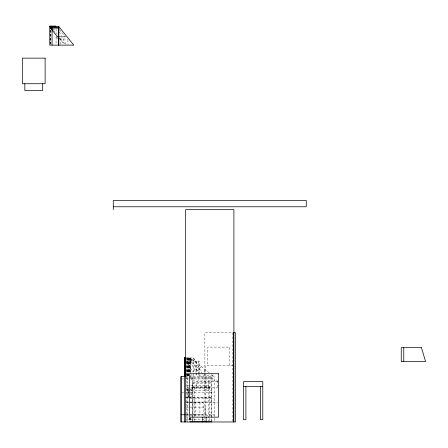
<?xml version="1.0" encoding="UTF-8"?>
<svg xmlns="http://www.w3.org/2000/svg" width="448" height="448" viewBox="0 0 448 448"><rect width="100%" height="100%" fill="white"/><g stroke="black" fill="none" stroke-linecap="round" stroke-linejoin="round"><path stroke-width="0.34" stroke-dasharray="2.24 1.68" d="M192.035 359.475L190.266 361.766L199.427 368.85L201.197 366.559M59.522 36.915L65.313 36.915L65.923 36.254M52.758 30.061L54.578 29.075M59.226 39.066L62.25 37.419M191.425 359.666L187.186 361.973L192.438 371.633L196.678 369.331M194.628 359.666L190.389 361.973L195.642 371.633L199.881 369.331M58.206 36.254L65.285 36.254M60.682 44.33L60.682 39.043L67.922 39.043M185.914 357.969L193.704 357.969L202.53 374.209M185.942 361.11L199.164 361.11L199.164 376.611M232.938 365.439L205.666 365.439L205.666 416.388M212.974 375.659L204.512 375.659L204.512 369.118M185.259 376.611L214.211 376.611L214.211 421.971M189.795 377.899L211.82 377.899M185.181 377.994L188.625 377.994M189.073 377.994L211.82 377.994M181.429 378.958L183.607 378.958M186.256 378.958L214.211 378.963M211.82 379.025L212.783 379.025L212.783 376.611M218.478 380.957L191.94 380.957L191.94 374.377M217.515 381.276L196.767 381.276L196.767 387.867M192.472 383.544L211.77 383.544M186.878 385.47L209.378 385.47L209.378 390.298M192.472 386.439L211.77 386.439M192.354 387.229L211.658 387.229M186.878 387.402L209.378 387.402M192.472 387.884L217.515 387.867M186.878 388.853L209.378 388.853M187.018 389.323L187.74 389.323M188.776 389.323L188.054 389.323L188.054 397.046L188.776 397.046M190.221 389.323L190.949 389.323L190.949 397.046L190.221 397.046M186.178 389.575L188.35 389.575L188.35 397.298M190.831 389.575L191.554 389.575L191.554 397.298M186.878 390.298L211.77 390.298M181.429 392.47L183.607 392.47M186.256 392.47L214.211 392.47M187.018 397.046L187.74 397.046M185.181 397.298L188.625 397.292L188.658 389.575M189.073 397.292L211.82 397.298M186.418 397.522L188.502 397.522M189.196 397.522L211.82 397.522M190.086 398.261L214.211 398.261M186.049 402.024L214.211 402.024M186.502 402.763L203.134 402.763L203.134 414.826L186.502 414.826M189.526 402.808L217.79 402.808M186.217 407.103L188.888 407.103M190.086 407.103L205.526 407.103L205.526 415.817M185.181 414.73L214.211 414.73M186.049 415.537L214.211 415.537M186.217 419.171L205.526 419.171M209.278 372.798L190.086 357.969L190.086 373.201M211.467 374.494L214.211 376.611M59.444 29.652L65.313 36.915M60.682 39.043L64.96 44.33M53.592 30.548L56.526 34.182M59.214 38.198L63.952 44.061M59.298 31.987L65.884 44.106M56.37 36.708L58.01 39.726M202.86 374.808L203.84 376.611M199.326 374.209L190.501 357.969L190.501 376.611M199.651 374.808L200.637 376.611M232.842 421.271L232.842 332.702L204.865 332.702L204.865 421.31M229.516 365.439L229.516 347.105L207.805 347.105L207.805 365.439M217.515 380.94L217.515 388.209M211.82 376.611L211.82 421.971M209.244 387.229L209.244 420.521L211.658 420.521L211.658 382.402L192.354 382.402L192.354 420.521L194.768 420.521L194.768 387.229M208.617 376.611L208.617 421.971M206.175 385.47L206.175 390.298M199.931 402.763L199.931 414.826M198.369 361.11L198.369 376.611M196.823 361.11L196.823 376.611M196.028 361.11L196.028 376.611M195.39 402.024L195.39 415.537M193.704 357.969L193.704 376.611M193.004 377.899L193.004 421.109M192.494 376.611L192.494 421.971M190.221 357.969L190.221 373.162M190.226 417.827L190.226 419.171M190.109 417.838L190.109 421.31M190.086 417.782L190.086 421.971M189.902 357.969L189.902 373.162M189.795 417.626L189.795 421.109M189.627 418.006L189.627 421.422M189.594 357.969L189.594 373.162M189.426 417.827L189.426 419.171M189.297 357.969L189.297 373.162M189.084 361.11L189.084 373.24M189.011 357.969L189.011 373.162M188.748 357.969L188.748 373.162M188.513 357.969L188.513 376.611M188.306 357.969L188.283 376.611M188.132 357.969L188.132 376.611M187.992 357.969L187.992 376.611M187.886 357.969L187.886 376.611M187.807 357.969L187.807 376.611M187.695 357.941L187.695 421.971M187.012 357.969L187.012 376.611M186.9 376.611L186.9 421.31M186.738 361.11L186.738 376.611M186.698 357.969L186.698 376.611M67.922 39.704L67.922 44.33M56.078 28.823L56.078 33.656M56.078 37.111L56.078 44.016M50.882 30.206L50.882 44.016M50.674 30.206L50.674 44.016M50.501 30.206L50.501 44.016"/><path stroke-width="0.67" d="M50.467 28.095L51.078 27.44L58.794 27.44L58.184 28.095L50.467 28.095L57.596 36.915L58.884 36.915M50.176 26.062L56.078 26.062M49.739 26.482L58.716 26.482L73.791 45.125L49.739 45.125L49.739 26.482L51.033 28.078M113.277 206.769L306.281 206.769L306.281 200.497L113.277 200.497L113.277 209.664M233.442 332.702L235.446 332.702L235.446 421.971L180.74 421.971L180.74 376.611L185.808 376.611M185.914 357.969L184.604 357.969L184.604 376.611M243.482 386.428L262.786 386.428M181.541 414.73L184.985 414.73M189.795 421.809L211.82 421.809M58.184 28.095L59.024 29.137M51.89 29.148L52.752 30.212M57.921 36.602L58.783 37.666M403.771 347.654L403.771 361.648M260.372 386.428L260.372 419.72L262.786 419.72L262.786 381.601L243.482 381.601L243.482 419.72L245.896 419.72L245.896 386.428M233.906 421.971L233.906 209.664L185.651 209.664L185.651 421.971M233.638 332.702L233.638 421.971M206.147 417.144L206.147 421.971M202.77 417.144L202.77 421.971M185.545 357.969L185.545 376.611M185.31 357.969L185.31 376.611M185.102 357.969L185.102 376.611M184.923 357.969L184.923 376.611M184.783 357.969L184.783 376.611M184.682 357.969L184.682 376.611M184.492 357.941L184.492 421.971M181.541 376.611L181.541 421.971M58.772 26.482L58.772 45.125M58.716 26.482L58.716 45.125M52.074 26.482L52.074 45.125M50.064 26.029L50.064 26.505M42.689 83.726L42.689 90.479L24.836 90.479L24.836 83.726M45.119 58.15L22.4 58.15L22.4 83.726L45.119 83.726L45.119 58.15M421.473 347.654L401.246 347.654L401.246 361.648L425.6 361.648L421.473 347.654M218.478 373.716L189.526 373.716L189.526 417.144L218.478 417.144L218.478 373.716"/></g></svg>
